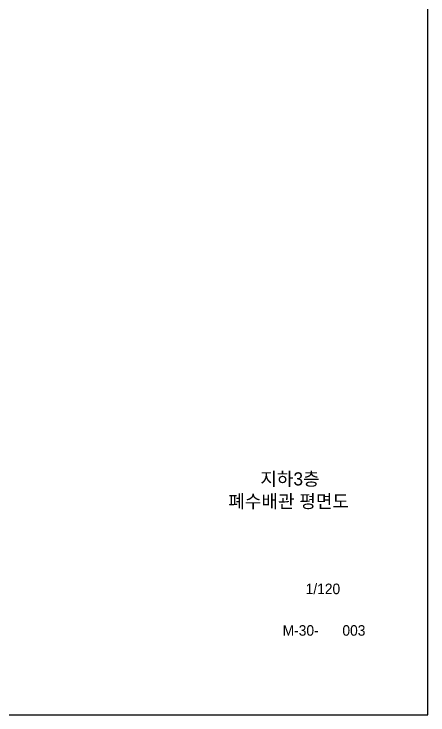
# Model space of a CAD drawing. Header units: millimetres. Extents: x 98929 to 11941380, y 952 to 54154.
# Drawn here: x 324984 to 334405, y 952 to 16925 of the extents above; entities that cross this region are included whole.
import ezdxf

# ---------------------------------------------------------------- set-up
doc = ezdxf.new("R2010")
doc.units = ezdxf.units.MM
doc.linetypes.add('PHANTOM', pattern=[63.5, 31.75, -6.35, 6.35, -6.35, 6.35, -6.35])
doc.layers.add('4', color=4, linetype='PHANTOM')
doc.layers.add('7', color=7, linetype='Continuous')
doc.styles.add('울릉도M', font='HYWULM.TTF')

msp = doc.modelspace()

# ---------------------------------------------------------------- linework, layer by layer
at = {"layer": '4', "linetype": 'Continuous', "lineweight": -3}
msp.add_lwpolyline([(286834.6, 952.2), (334404.5, 952.2), (334404.5, 34719.6), (286834.6, 34719.6)], close=True, dxfattribs=at)

# ---------------------------------------------------------------- texts
at = {"layer": '7', "style": '울릉도M'}
for s, height, p in [('지하3층', 300, (330590.1, 6182.8)), ('폐수배관 평면도', 300, (329861.6, 5671.5)), ('1/120', 240, (331620.9, 3705.7)), ('M-30-', 240, (331097.1, 2758.6)), ('003', 240, (332457.1, 2758.6))]:
    msp.add_text(s, height=height, dxfattribs=at).set_placement(p)

doc.saveas('drawing.dxf')
